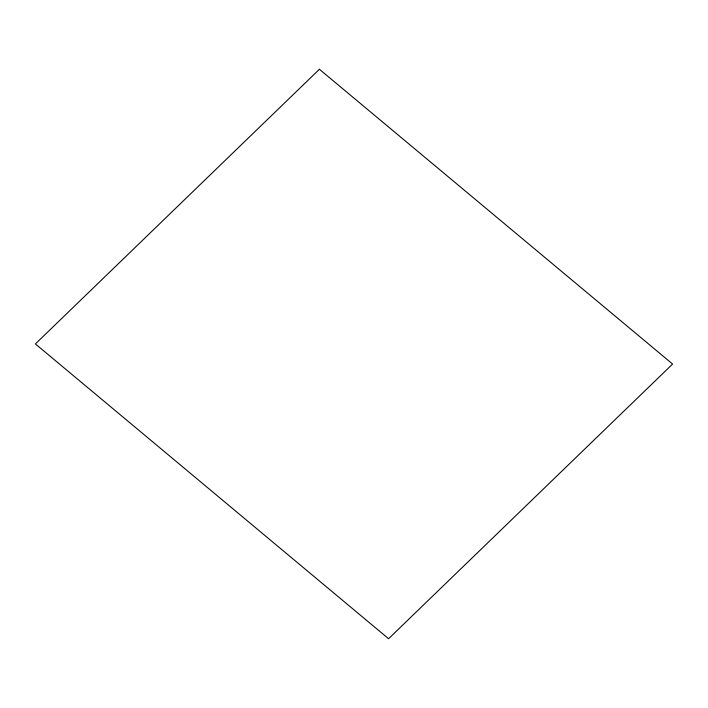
<?xml version="1.0" encoding="UTF-8"?>
<svg xmlns="http://www.w3.org/2000/svg" width="708" height="708" viewBox="0 0 708 708"><rect width="100%" height="100%" fill="white"/><g stroke="black" fill="none" stroke-linecap="round" stroke-linejoin="round"><path stroke-width="1.06" d="M319.414 69.269L35.4 343.938L388.586 638.731L672.6 364.062L319.414 69.269"/></g></svg>
